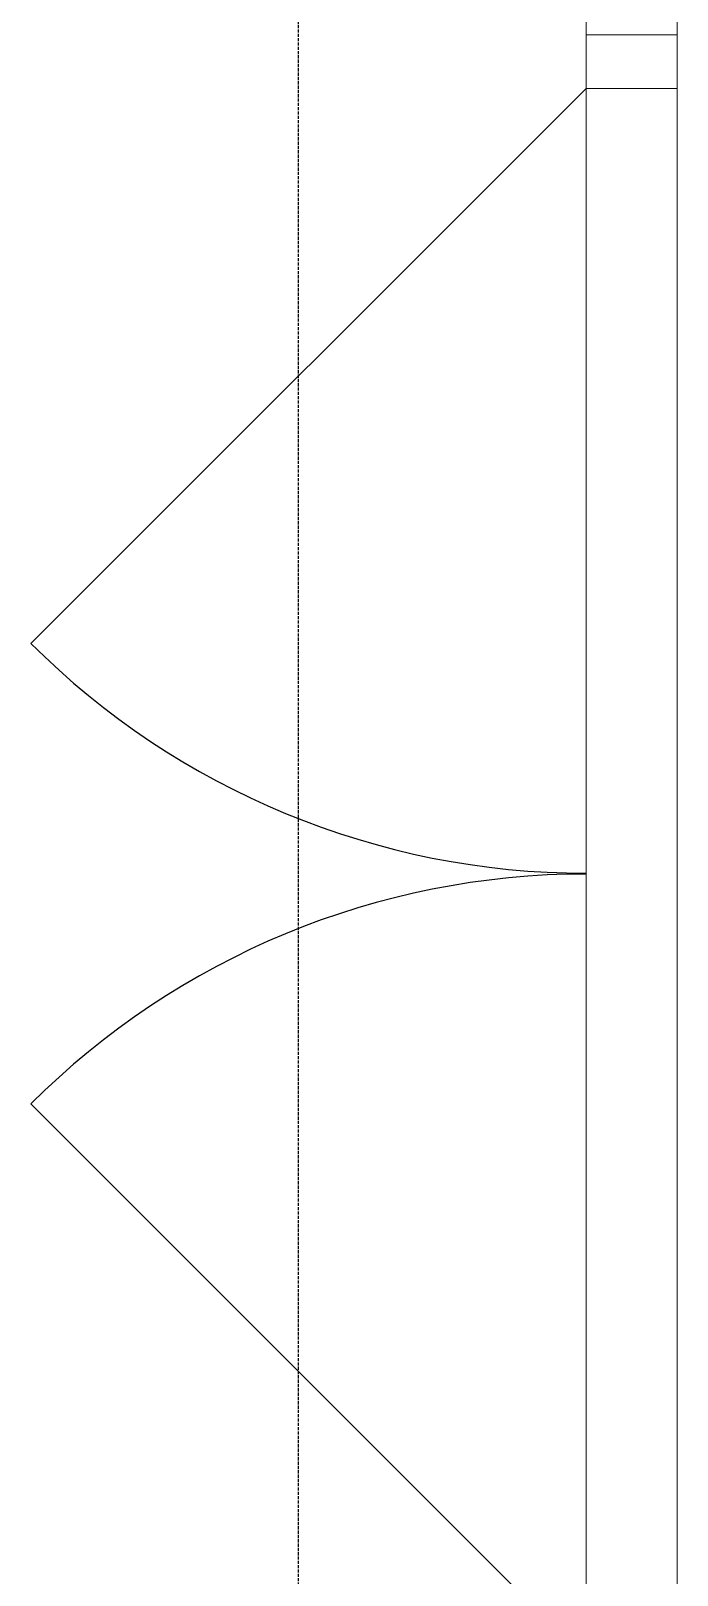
# Model space of a CAD drawing. Header units: millimetres. Extents: x 0 to 59350, y 0 to 29700.
# Drawn here: x 13348 to 13752, y 12741 to 13707 of the extents above; entities that cross this region are included whole.
import ezdxf

# ---------------------------------------------------------------- set-up
doc = ezdxf.new("R2010")
doc.units = ezdxf.units.MM
doc.linetypes.add('VERDECKT2_S2', pattern=[2.7, 2, -0.7])
doc.layers.add('Standard', color=7, linetype='Continuous', lineweight=25)

msp = doc.modelspace()

# ---------------------------------------------------------------- linework, layer by layer
at = {"layer": 'Standard', "color": 7, "linetype": 'VERDECKT2_S2', "lineweight": -3}
msp.add_line((13515.49, 9178.12), (13515.49, 14473.12), dxfattribs=at)
at = {"layer": 'Standard', "color": 2, "linetype": 'Continuous', "lineweight": 18}
for p, q in [((13695.49, 14226.12), (13695.49, 13671.12)), ((13752.49, 14226.12), (13752.49, 13671.12)), ((13695.49, 13671.12), (13695.49, 13704.62)), ((13695.49, 13704.62), (13752.49, 13704.62)), ((13695.49, 13704.62), (13695.49, 13671.12)), ((13752.49, 13704.62), (13695.49, 13704.62)), ((13695.49, 13704.62), (13695.49, 12654.62)), ((13752.49, 13704.62), (13752.49, 13671.12)), ((13752.49, 13671.12), (13752.49, 13704.62)), ((13752.49, 13704.62), (13752.49, 12654.62)), ((13752.49, 13671.12), (13695.49, 13671.12)), ((13695.49, 13671.12), (13752.49, 13671.12))]:
    msp.add_line(p, q, dxfattribs=at)
at = {"layer": 'Standard', "color": 5, "linetype": 'Continuous', "lineweight": -3}
for p, q in [((13695.49, 13671.12), (13348.12, 13323.75)), ((13695.49, 12688.12), (13348.12, 13035.48))]:
    msp.add_line(p, q, dxfattribs=at)
for centre, start, end in [((13695.49, 13671.12), 225, 270), ((13695.49, 12688.12), 90, 135)]:
    msp.add_arc(centre, 491.25, start, end, dxfattribs=at)

doc.saveas('drawing.dxf')
